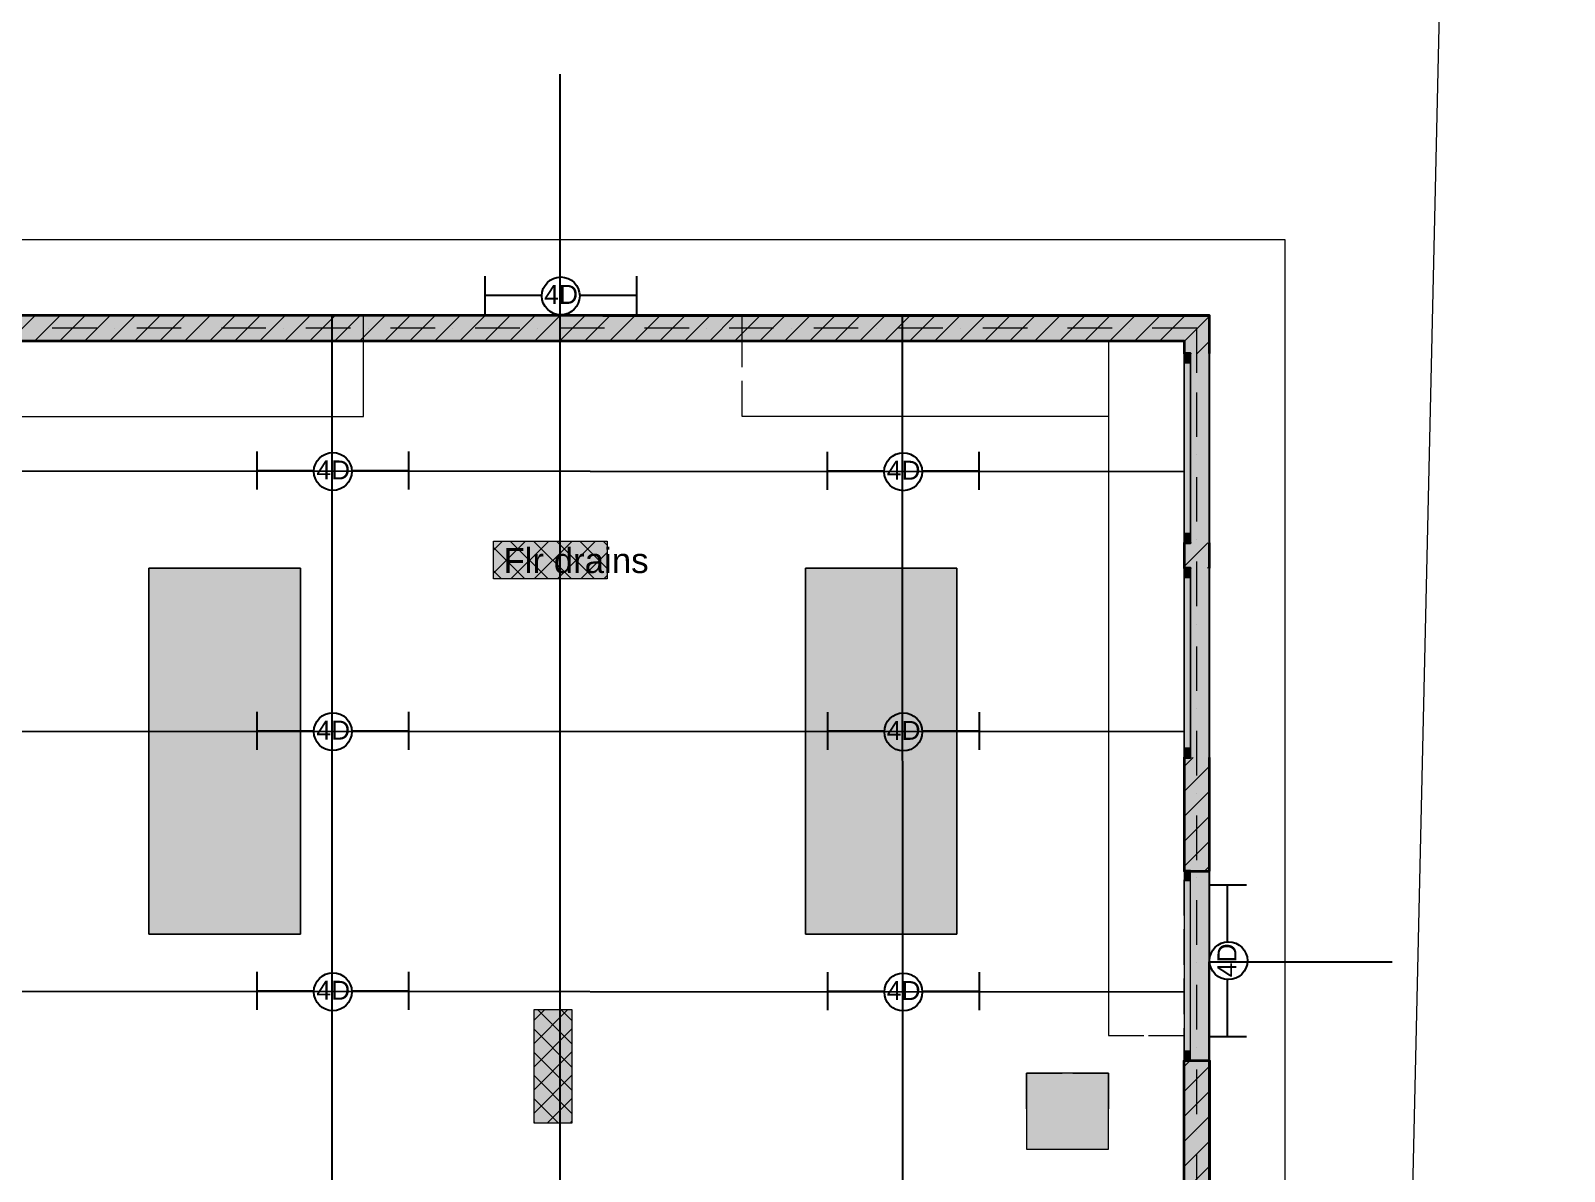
# Model space of a CAD drawing. Header units: millimetres. Extents: x 140718 to 249917, y 39137 to 308394.
# Drawn here: x 231748 to 243894, y 68757 to 77789 of the extents above; entities that cross this region are included whole.
import ezdxf

# ---------------------------------------------------------------- set-up
doc = ezdxf.new("R2010")
doc.units = ezdxf.units.MM
for name, color, linetype in [('lights', 1, 'Continuous'), ('PDF_2D Drafting - General', 7, 'Continuous'), ('PLACEMENT', 40, 'Continuous')]:
    doc.layers.add(name, color=color, linetype=linetype)
doc.layers.add('PDF_Structural - Bearing', color=7, linetype='Continuous', true_color=0xffffff)
doc.styles.add('PDF ArialMT', font='arial.ttf')
doc.styles.get("Standard").update_dxf_attribs({"font": 'arial.ttf'})

# ---------------------------------------------------------------- blocks, each defined once
blk = doc.blocks.new('4security')
at = {"layer": 'lights'}
for p, q in [((-601, 157), (-601, -143)), ((600, 157), (600, -143)), ((-601, 7), (-150, 7)), ((150, 7), (600, 7))]:
    blk.add_line(p, q, dxfattribs=at)
blk.add_circle((0, 0), 150, dxfattribs=at)
at = {"layer": 'lights', "insert": (-131, 87), "char_height": 150, "attachment_point": 1}
blk.add_mtext_dynamic_manual_height_columns('4D', width=150, gutter_width=12.5, heights=[0], dxfattribs=at)
blk = doc.blocks.new('4sec')
at = {"layer": 'lights'}
blk.add_blockref('4security', (8, -3), dxfattribs=at)

msp = doc.modelspace()

# ---------------------------------------------------------------- hatches: boundary and pattern name
at = {"layer": 'PDF_Structural - Bearing', "transparency": 33554559}
for color, points in [(7, [(241083, 75534), (241083, 75234), (240933, 75234), (240883, 75234), (240883, 75334)]), (256, [(240883, 73734), (240883, 75234), (240933, 75234), (241083, 75234), (241083, 73734), (240933, 73734)]), (256, [(240883, 73734), (240883, 75234), (240933, 75234), (241083, 75234), (241083, 73734), (240933, 73734)]), (7, [(240883, 73534), (240883, 73734), (240933, 73734), (241083, 73734), (241083, 73534), (240933, 73534)]), (256, [(240883, 72034), (240883, 73534), (240933, 73534), (241083, 73534), (241083, 72034), (240933, 72034)]), (256, [(240883, 72034), (240883, 73534), (240933, 73534), (241083, 73534), (241083, 72034), (240933, 72034)]), (7, [(240883, 71134), (240883, 72034), (240933, 72034), (241083, 72034), (241083, 71134), (240933, 71134)]), (256, [(240883, 69634), (240883, 71134), (240933, 71134), (241083, 71134), (241083, 69634), (240933, 69634)]), (256, [(240883, 69634), (240883, 71134), (240933, 71134), (241083, 71134), (241083, 69634), (240933, 69634)]), (7, [(240883, 67785), (240883, 69634), (240933, 69634), (241083, 69634), (241083, 67785), (240933, 67785)])]:
    msp.add_hatch(color=color, dxfattribs=at).paths.add_polyline_path(points)

# ---------------------------------------------------------------- linework, layer by layer
at = {"layer": 'PDF_2D Drafting - General', "color": 8, "lineweight": 15, "true_color": 0x7f7f7f}
for points in [[(142093, 41467), (142712, 123857), (243894, 121999), (242082, 41467)], [(230662, 72038), (230884, 72038), (231484, 72038), (231484, 74734), (234384, 74734), (234384, 75534)], [(237384, 75125), (237384, 75252), (237384, 75534)], [(240283, 75334), (240283, 69834), (240565, 69834)], [(240283, 74734), (237384, 74734), (237384, 75016)], [(240601, 69834), (240883, 69834)], [(239635, 69252), (239635, 69534), (239918, 69534)], [(240001, 69534), (240283, 69534), (240283, 69252)], [(239635, 69217), (239635, 68934), (239918, 68934)], [(240001, 68934), (240283, 68934), (240283, 69217)]]:
    msp.add_lwpolyline(points, dxfattribs=at)
at = {"layer": 'PDF_2D Drafting - General', "color": 253, "lineweight": 18, "true_color": 0xaaaaaa}
for points in [[(235414, 73493), (235668, 73748)], [(235414, 73677), (235485, 73748)], [(235846, 73448), (235546, 73748)], [(235552, 73448), (235852, 73748)], [(236030, 73448), (235730, 73748)], [(235736, 73448), (236036, 73748)], [(236213, 73448), (235913, 73748)], [(235920, 73448), (236220, 73748)], [(236313, 73532), (236097, 73748)], [(236313, 73716), (236281, 73748)], [(235662, 73448), (235414, 73697)], [(236104, 73448), (236313, 73658)], [(235478, 73448), (235414, 73513)], [(236288, 73448), (236313, 73474)], [(235735, 69770), (236003, 70039)], [(235735, 69954), (235819, 70039)], [(236034, 69767), (235763, 70039)], [(236034, 69951), (235947, 70039)], [(235735, 69586), (236034, 69886)], [(236034, 69583), (235735, 69883)], [(235735, 69403), (236034, 69703)], [(236034, 69399), (235735, 69699)], [(235735, 69219), (236034, 69519)], [(236034, 69215), (235735, 69515)], [(235927, 69139), (235735, 69331)], [(235838, 69139), (236034, 69335)], [(235744, 69139), (235735, 69148)], [(236022, 69139), (236034, 69151)]]:
    msp.add_lwpolyline(points, dxfattribs=at)
at = {"layer": 'PDF_2D Drafting - General', "color": 8, "lineweight": 15, "true_color": 0x7f7f7f}
for points in [[(235414, 73448), (235414, 73748), (236313, 73748), (236313, 73448)], [(233884, 73534), (232684, 73534), (232684, 70634), (233884, 70634)], [(233884, 70634), (232684, 70634), (232684, 73534), (233884, 73534)], [(239083, 73534), (237884, 73534), (237884, 70634), (239083, 70634)], [(239083, 70634), (237884, 70634), (237884, 73534), (239083, 73534)], [(236034, 69139), (235735, 69139), (235735, 70039), (236034, 70039)], [(240283, 69534), (239635, 69534), (239635, 68934), (240283, 68934)]]:
    msp.add_lwpolyline(points, close=True, dxfattribs=at)
at = {"layer": 'PDF_2D Drafting - General', "color": 7, "lineweight": 0, "true_color": 0xffffff, "transparency": 33554559}
for points in [[(235414, 73448), (235414, 73748), (236313, 73448), (236313, 73748)], [(236034, 69139), (235735, 69139), (236034, 70039), (235735, 70039)]]:
    msp.add_solid(points, dxfattribs=at)
at = {"layer": 'PDF_2D Drafting - General', "lineweight": 0, "transparency": 33554559}
for points in [[(233884, 70634), (232684, 70634), (233884, 73534), (232684, 73534)], [(239083, 70634), (237884, 70634), (239083, 73534), (237884, 73534)], [(240283, 68934), (239635, 68934), (240283, 69534), (239635, 69534)]]:
    msp.add_solid(points, dxfattribs=at)
at = {"layer": 'PDF_Structural - Bearing', "color": 123, "lineweight": 18, "true_color": 0x71cebe}
msp.add_lwpolyline([(227685, 69634), (227685, 61035), (228984, 61035), (228984, 54536), (241683, 54536), (241683, 76134), (228984, 76134), (228984, 69634)], close=True, dxfattribs=at)
at = {"layer": 'PDF_Structural - Bearing', "color": 7, "lineweight": 35}
for points in [[(241083, 75234), (241083, 75534), (230684, 75534), (230684, 74434)], [(230884, 74434), (230834, 74434), (230884, 74434), (230884, 75334), (240883, 75334), (240883, 75234), (240933, 75234), (240883, 75234)], [(240883, 73734), (240933, 73734), (240883, 73734), (240883, 73534), (240933, 73534), (240883, 73534)], [(241083, 73534), (241083, 73734)], [(240883, 72034), (240933, 72034), (240883, 72034), (240883, 71134), (240933, 71134)], [(241083, 71134), (241083, 72034)], [(240933, 71134), (240883, 71134), (240933, 71134), (241083, 71134)], [(240883, 67785), (240933, 67785), (240883, 67785), (240883, 69634), (240933, 69634), (241083, 69634), (241083, 67785)], [(240883, 69634), (240933, 69634)], [(240883, 69634), (240933, 69634)]]:
    msp.add_lwpolyline(points, dxfattribs=at)
at = {"layer": 'PDF_Structural - Bearing', "lineweight": 0}
for points in [[(231783, 75534), (231583, 75334)], [(231981, 75534), (231781, 75334)], [(232179, 75534), (231979, 75334)], [(232377, 75534), (232177, 75334)], [(232575, 75534), (232375, 75334)], [(232773, 75534), (232573, 75334)], [(232971, 75534), (232771, 75334)], [(233169, 75534), (232969, 75334)], [(233367, 75534), (233167, 75334)], [(233565, 75534), (233365, 75334)], [(233763, 75534), (233563, 75334)], [(233961, 75534), (233761, 75334)], [(234159, 75534), (233959, 75334)], [(234357, 75534), (234157, 75334)], [(234555, 75534), (234355, 75334)], [(234753, 75534), (234553, 75334)], [(234951, 75534), (234751, 75334)], [(235149, 75534), (234949, 75334)], [(235347, 75534), (235147, 75334)], [(235545, 75534), (235345, 75334)], [(235743, 75534), (235543, 75334)], [(235941, 75534), (235741, 75334)], [(236139, 75534), (235939, 75334)], [(236337, 75534), (236137, 75334)], [(236535, 75534), (236335, 75334)], [(236733, 75534), (236533, 75334)], [(236931, 75534), (236731, 75334)], [(237129, 75534), (236929, 75334)], [(237326, 75534), (237127, 75334)], [(237525, 75534), (237325, 75334)], [(237723, 75534), (237523, 75334)], [(237920, 75534), (237721, 75334)], [(238118, 75534), (237918, 75334)], [(238316, 75534), (238116, 75334)], [(238514, 75534), (238314, 75334)], [(238712, 75534), (238512, 75334)], [(238910, 75534), (238710, 75334)], [(239108, 75534), (238908, 75334)], [(239306, 75534), (239106, 75334)], [(239504, 75534), (239304, 75334)], [(239702, 75534), (239502, 75334)], [(239900, 75534), (239700, 75334)], [(240098, 75534), (239898, 75334)], [(240296, 75534), (240096, 75334)], [(240494, 75534), (240294, 75334)], [(240692, 75534), (240492, 75334)], [(240890, 75534), (240690, 75334)], [(241083, 75529), (240883, 75329)], [(241083, 75331), (240986, 75234)], [(241070, 73734), (240883, 73547)], [(241083, 73549), (241068, 73534)], [(240954, 72034), (240883, 71964)], [(241083, 71966), (240883, 71766)], [(241083, 71768), (240883, 71568)], [(241083, 71569), (240883, 71370)], [(241083, 71372), (240883, 71172)], [(241083, 71174), (241044, 71134)], [(240930, 69634), (240883, 69588)], [(241083, 69590), (240883, 69390)], [(241083, 69392), (240883, 69192)], [(241083, 69194), (240883, 68994)], [(241083, 68996), (240883, 68796)], [(241083, 68798), (240883, 68598)]]:
    msp.add_lwpolyline(points, dxfattribs=at)
at = {"layer": 'PDF_Structural - Bearing', "color": 132, "lineweight": 18, "true_color": 0x00bfbf}
for points in [[(232086, 75534), (231804, 75534)], [(232477, 75534), (232195, 75534)], [(232868, 75534), (232586, 75534)], [(233260, 75534), (232977, 75534)], [(233651, 75534), (233369, 75534)], [(234042, 75534), (233760, 75534)], [(234433, 75534), (234151, 75534)], [(234824, 75534), (234542, 75534)], [(235215, 75534), (234933, 75534)], [(235607, 75534), (235324, 75534)], [(235998, 75534), (235716, 75534)], [(236389, 75534), (236107, 75534)], [(236780, 75534), (236498, 75534)], [(237171, 75534), (236889, 75534)], [(237562, 75534), (237280, 75534)], [(237954, 75534), (237672, 75534)], [(238345, 75534), (238063, 75534)], [(238736, 75534), (238454, 75534)], [(239127, 75534), (238845, 75534)], [(239518, 75534), (239236, 75534)], [(239910, 75534), (239627, 75534)], [(240301, 75534), (240019, 75534)], [(240692, 75534), (240410, 75534)], [(241083, 75086), (241083, 75252), (241083, 75534), (240801, 75534)], [(231886, 75334), (231604, 75334)], [(232277, 75334), (231995, 75334)], [(232668, 75334), (232386, 75334)], [(233060, 75334), (232777, 75334)], [(233451, 75334), (233169, 75334)], [(233842, 75334), (233560, 75334)], [(234233, 75334), (233951, 75334)], [(234624, 75334), (234342, 75334)], [(235015, 75334), (234733, 75334)], [(235407, 75334), (235124, 75334)], [(235798, 75334), (235516, 75334)], [(236189, 75334), (235907, 75334)], [(236580, 75334), (236298, 75334)], [(236971, 75334), (236689, 75334)], [(237362, 75334), (237080, 75334)], [(237754, 75334), (237472, 75334)], [(238145, 75334), (237863, 75334)], [(238536, 75334), (238254, 75334)], [(238927, 75334), (238645, 75334)], [(239318, 75334), (239036, 75334)], [(239710, 75334), (239427, 75334)], [(240101, 75334), (239819, 75334)], [(240492, 75334), (240210, 75334)], [(240883, 75052), (240883, 75334), (240601, 75334)], [(240883, 74695), (240883, 74978)], [(241083, 74695), (241083, 74978)], [(240883, 74304), (240883, 74586)], [(241083, 74304), (241083, 74586)], [(240883, 73913), (240883, 74195)], [(241083, 73913), (241083, 74195)], [(240883, 73522), (240883, 73804)], [(241083, 73522), (241083, 73804)], [(240883, 73131), (240883, 73413)], [(241083, 73131), (241083, 73413)], [(240883, 72739), (240883, 73022)], [(241083, 72739), (241083, 73022)], [(240883, 72348), (240883, 72630)], [(241083, 72348), (241083, 72630)], [(240883, 71957), (240883, 72239)], [(241083, 71957), (241083, 72239)], [(240883, 71566), (240883, 71848)], [(241083, 71566), (241083, 71848)], [(240883, 71175), (240883, 71457)], [(241083, 71175), (241083, 71457)], [(240883, 70783), (240883, 71066)], [(241083, 70783), (241083, 71066)], [(240883, 70392), (240883, 70675)], [(241083, 70392), (241083, 70675)], [(240883, 70001), (240883, 70283)], [(241083, 70001), (241083, 70283)], [(240883, 69610), (240883, 69892)], [(241083, 69610), (241083, 69892)], [(240883, 69219), (240883, 69501)], [(241083, 69219), (241083, 69501)], [(240883, 68828), (240883, 69110)], [(241083, 68828), (241083, 69110)]]:
    msp.add_lwpolyline(points, dxfattribs=at)
at = {"layer": 'PDF_Structural - Bearing', "color": 123, "lineweight": 20, "true_color": 0x71cebe}
for points in [[(232271, 75434), (231918, 75434)], [(232412, 75434), (232412, 75434)], [(232941, 75434), (232588, 75434)], [(233082, 75434), (233082, 75434)], [(233611, 75434), (233258, 75434)], [(233752, 75434), (233752, 75434)], [(234281, 75434), (233928, 75434)], [(234422, 75434), (234422, 75434)], [(234951, 75434), (234599, 75434)], [(235092, 75434), (235092, 75434)], [(235621, 75434), (235269, 75434)], [(235763, 75434), (235763, 75434)], [(236292, 75434), (235939, 75434)], [(236433, 75434), (236433, 75434)], [(236962, 75434), (236609, 75434)], [(237103, 75434), (237103, 75434)], [(237632, 75434), (237279, 75434)], [(237773, 75434), (237773, 75434)], [(238302, 75434), (237950, 75434)], [(238443, 75434), (238443, 75434)], [(238973, 75434), (238620, 75434)], [(239114, 75434), (239114, 75434)], [(239643, 75434), (239290, 75434)], [(239784, 75434), (239784, 75434)], [(240313, 75434), (239960, 75434)], [(240454, 75434), (240454, 75434)], [(240983, 75081), (240983, 75434), (240630, 75434)], [(240983, 74572), (240983, 74925)], [(240983, 74431), (240983, 74431)], [(240983, 73902), (240983, 74255)], [(240983, 73761), (240983, 73761)], [(240983, 73232), (240983, 73585)], [(240983, 73091), (240983, 73091)], [(240983, 72562), (240983, 72914)], [(240983, 72421), (240983, 72421)], [(240983, 71892), (240983, 72244)], [(240983, 71750), (240983, 71750)], [(240983, 71221), (240983, 71574)], [(240983, 71080), (240983, 71080)], [(240983, 70551), (240983, 70904)], [(240983, 70410), (240983, 70410)], [(240983, 69881), (240983, 70233)], [(240983, 69740), (240983, 69740)], [(240983, 69211), (240983, 69563)], [(240983, 69070), (240983, 69070)], [(240983, 68540), (240983, 68893)]]:
    msp.add_lwpolyline(points, dxfattribs=at)
at = {"layer": 'PDF_Structural - Bearing', "color": 30, "lineweight": 18, "true_color": 0xff6600}
for points in [[(240883, 73734), (240883, 75234)], [(241083, 73734), (241083, 75234)], [(240883, 73809), (240883, 75159)], [(240933, 75159), (240933, 73809)], [(240883, 72034), (240883, 73534)], [(241083, 72034), (241083, 73534)], [(240883, 72109), (240883, 73459)], [(240933, 73459), (240933, 72109)]]:
    msp.add_lwpolyline(points, close=True, dxfattribs=at)
at = {"layer": 'PDF_Structural - Bearing', "color": 30, "lineweight": 20, "true_color": 0xff6600}
for points in [[(240933, 75234), (240933, 75159), (240883, 75159), (240883, 75234), (240883, 75159), (240933, 75159)], [(240883, 73734), (240883, 73809), (240933, 73809), (240933, 73734), (240933, 73809), (240883, 73809)], [(240933, 73534), (240933, 73459), (240883, 73459), (240883, 73534), (240883, 73459), (240933, 73459)], [(240883, 72034), (240883, 72109), (240933, 72109), (240933, 72034), (240933, 72109), (240883, 72109)]]:
    msp.add_lwpolyline(points, close=True, dxfattribs=at)
at = {"layer": 'PDF_Structural - Bearing', "color": 30, "lineweight": 18, "true_color": 0xff6600}
for points in [[(240883, 71134), (240883, 69634)], [(240883, 71134), (240883, 69634)], [(240883, 71059), (240883, 69709)], [(240883, 71059), (240883, 69709)], [(240933, 69709), (240933, 71059)], [(240933, 69709), (240933, 71059)], [(241083, 71134), (241083, 69634)], [(241083, 71134), (241083, 69634)]]:
    msp.add_lwpolyline(points, dxfattribs=at)
at = {"layer": 'PDF_Structural - Bearing', "color": 30, "lineweight": 20, "true_color": 0xff6600}
for points in [[(240883, 71134), (240883, 71059), (240933, 71059), (240933, 71134)], [(240883, 71134), (240883, 71059), (240933, 71059), (240933, 71134)], [(240933, 69634), (240933, 69709), (240883, 69709), (240883, 69634)], [(240933, 69634), (240933, 69709), (240883, 69709), (240883, 69634)]]:
    msp.add_lwpolyline(points, dxfattribs=at)
at = {"layer": 'PDF_Structural - Bearing', "color": 7, "lineweight": 0, "transparency": 33554559}
msp.add_solid([(241083, 75534), (240883, 75334), (230684, 75534), (230884, 75334)], dxfattribs=at)
at = {"layer": 'PDF_Structural - Bearing', "lineweight": 0, "transparency": 33554559}
for points in [[(240883, 75234), (240883, 75159), (240933, 75234), (240933, 75159)], [(240883, 75234), (240883, 75159), (240933, 75234), (240933, 75159)], [(240883, 75159), (240883, 73809), (240933, 75159), (240933, 73809)], [(240883, 75159), (240883, 73809), (240933, 75159), (240933, 73809)], [(240933, 73734), (240933, 73809), (240883, 73734), (240883, 73809)], [(240933, 73734), (240933, 73809), (240883, 73734), (240883, 73809)], [(240883, 73534), (240883, 73459), (240933, 73534), (240933, 73459)], [(240883, 73534), (240883, 73459), (240933, 73534), (240933, 73459)], [(240883, 73459), (240883, 72109), (240933, 73459), (240933, 72109)], [(240883, 73459), (240883, 72109), (240933, 73459), (240933, 72109)], [(240933, 72034), (240933, 72109), (240883, 72034), (240883, 72109)], [(240933, 72034), (240933, 72109), (240883, 72034), (240883, 72109)], [(240883, 71134), (240883, 71059), (240933, 71134), (240933, 71059)], [(240883, 71134), (240883, 71059), (240933, 71134), (240933, 71059)], [(240883, 71059), (240883, 69709), (240933, 71059), (240933, 69709)], [(240883, 71059), (240883, 69709), (240933, 71059), (240933, 69709)], [(240933, 69634), (240933, 69709), (240883, 69634), (240883, 69709)], [(240933, 69634), (240933, 69709), (240883, 69634), (240883, 69709)]]:
    msp.add_solid(points, dxfattribs=at)
at = {"layer": 'PLACEMENT'}
for p, q in [((235938, 77445), (235938, 54536)), ((230684, 75534), (241083, 75529)), ((234133, 75534), (234133, 58836)), ((238650, 75534), (238654, 58836)), ((241083, 55136), (241083, 75534)), ((230884, 75334), (240883, 75329)), ((230884, 74304), (240883, 74299)), ((230883, 72244), (240882, 72239)), ((241083, 65307), (241081, 70417)), ((241081, 70417), (242531, 70417)), ((230882, 70184), (240881, 70179))]:
    msp.add_line(p, q, dxfattribs=at)

# ---------------------------------------------------------------- block references
at = {"layer": 'lights'}
for p in [(235938, 75692), (238650, 74300), (234133, 72242), (238651, 72240), (234133, 70182), (238651, 70180)]:
    msp.add_blockref('4sec', p, dxfattribs=at)
at = {"layer": 'lights', "rotation": 90}
msp.add_blockref('4sec', (241231, 70417), dxfattribs=at)
at = {"layer": 'PLACEMENT'}
msp.add_blockref('4sec', (234133, 74302), dxfattribs=at)

# ---------------------------------------------------------------- texts
at = {"layer": 'lights', "color": 7, "insert": (235492, 73592), "char_height": 197.5, "attachment_point": 4, "style": 'PDF ArialMT'}
msp.add_mtext('Flr drains', dxfattribs=at)

doc.saveas('drawing.dxf')
